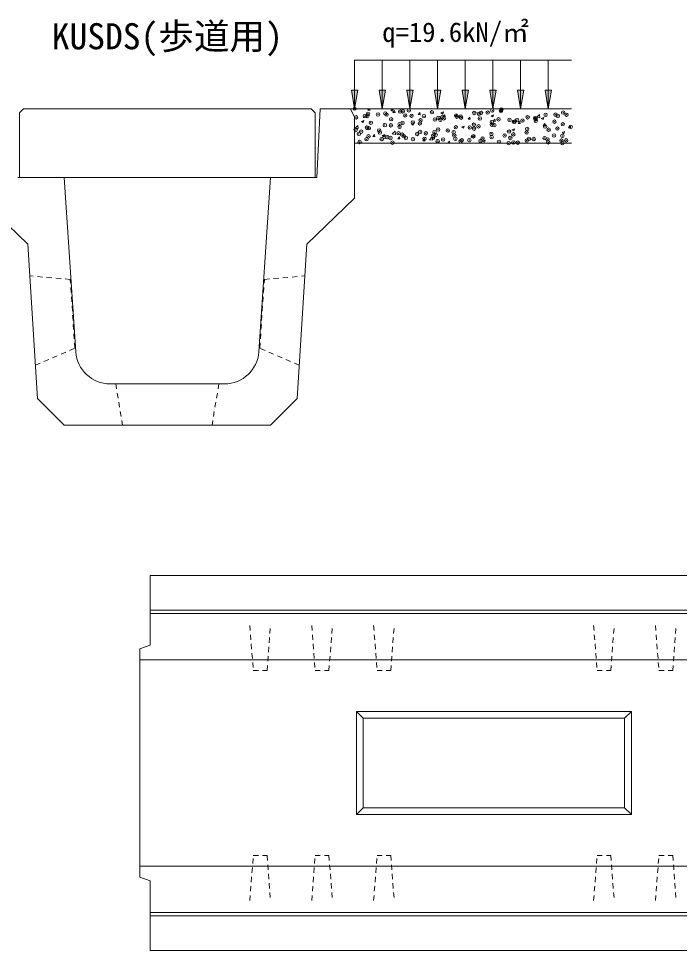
# Model space of a CAD drawing. Units: millimetres, scale not verified. Extents: x -181 to 7884, y -558 to 5422.
# Drawn here: x 1386 to 2347, y 2523 to 3879 of the extents above; entities that cross this region are included whole.
import ezdxf
from ezdxf.enums import TextEntityAlignment as Align

# ---------------------------------------------------------------- set-up
doc = ezdxf.new("R2010")
doc.units = ezdxf.units.MM
doc.header["$LTSCALE"] = 10
doc.header["$PDMODE"] = 32
doc.header["$PDSIZE"] = 5
doc.linetypes.add('USER1', pattern=[1.35, 0.75, -0.6])
for name, color, linetype, lineweight in [('0_2', 7, 'Continuous', 9), ('_0-0_', 3, 'Continuous', 20), ('寸法線', 7, 'Continuous', 9), ('本体', 2, 'Continuous', 9), ('補助線', 8, 'Continuous', 13), ('ﾊｯﾁﾝｸﾞ', 7, 'Continuous', 5)]:
    doc.layers.add(name, color=color, linetype=linetype, lineweight=lineweight)
doc.styles.add('ＭＳ ゴシック', font='')
doc.styles.get('ＭＳ ゴシック').set_extended_font_data('MS Gothic')

msp = doc.modelspace()

# ---------------------------------------------------------------- hatches: boundary and pattern name
at = {"layer": '寸法線'}
for points in [[(1870.18, 3774.41), (1879.18, 3774.41), (1874.68, 3747.41)], [(1910.41, 3774.41), (1919.41, 3774.41), (1914.91, 3747.41)], [(1950.64, 3774.41), (1959.64, 3774.41), (1955.14, 3747.41)], [(1990.87, 3774.41), (1999.87, 3774.41), (1995.37, 3747.41)], [(2031.1, 3774.41), (2040.1, 3774.41), (2035.6, 3747.41)], [(2071.33, 3774.41), (2080.33, 3774.41), (2075.83, 3747.41)], [(2111.56, 3774.41), (2120.56, 3774.41), (2116.06, 3747.41)], [(2151.8, 3774.41), (2160.8, 3774.41), (2156.3, 3747.41)]]:
    msp.add_hatch(color=256, dxfattribs=at).paths.add_polyline_path(points)

# ---------------------------------------------------------------- linework, layer by layer
at = {"layer": '0_2'}
for p, q in [((2190.29, 3818.39), (1874.68, 3818.39)), ((1874.68, 3818.39), (1874.68, 3747.41)), ((1914.91, 3818.39), (1914.91, 3747.41)), ((1955.14, 3818.39), (1955.14, 3747.41)), ((1995.37, 3818.39), (1995.37, 3747.41)), ((2035.6, 3818.39), (2035.6, 3747.41)), ((2075.83, 3818.39), (2075.83, 3747.41)), ((2116.06, 3818.39), (2116.06, 3747.41)), ((2156.3, 3818.39), (2156.3, 3747.41))]:
    msp.add_line(p, q, dxfattribs=at)
at = {"layer": '0_2', "lineweight": 20}
msp.add_line((1868.68, 3747.41), (2190.29, 3747.41), dxfattribs=at)
msp.add_line((1868.68, 3747.41), (2190.29, 3747.41), dxfattribs=at)
at = {"layer": '_0-0_', "color": 2}
for p, q in [((1393.18, 3747.41), (1387.18, 3741.41)), ((1387.18, 3741.41), (1387.18, 3647.41)), ((1393.18, 3747.41), (1811.18, 3747.41)), ((1811.18, 3747.41), (1817.18, 3741.41)), ((1817.18, 3741.41), (1817.18, 3647.41)), ((1817.18, 3647.41), (1387.18, 3647.41))]:
    msp.add_line(p, q, dxfattribs=at)
at = {"layer": '寸法線'}
for points in [[(1870.18, 3774.41), (1879.18, 3774.41), (1874.68, 3747.41)], [(1910.41, 3774.41), (1919.41, 3774.41), (1914.91, 3747.41)], [(1950.64, 3774.41), (1959.64, 3774.41), (1955.14, 3747.41)], [(1990.87, 3774.41), (1999.87, 3774.41), (1995.37, 3747.41)], [(2031.1, 3774.41), (2040.1, 3774.41), (2035.6, 3747.41)], [(2071.33, 3774.41), (2080.33, 3774.41), (2075.83, 3747.41)], [(2111.56, 3774.41), (2120.56, 3774.41), (2116.06, 3747.41)], [(2151.8, 3774.41), (2160.8, 3774.41), (2156.3, 3747.41)]]:
    msp.add_lwpolyline(points, close=True, dxfattribs=at)
at = {"layer": '本体', "lineweight": 20}
for p, q in [((1819.68, 3647.41), (1824.68, 3747.41)), ((1824.68, 3747.41), (1868.68, 3747.41)), ((1874.68, 3735.41), (1868.68, 3747.41)), ((1874.68, 3735.41), (1874.68, 3617.41)), ((1384.68, 3647.41), (1452.18, 3647.41)), ((1469.07, 3394.08), (1452.18, 3647.41)), ((1735.29, 3394.08), (1752.18, 3647.41)), ((1752.18, 3647.41), (1819.68, 3647.41)), ((1399.18, 3550.41), (1329.68, 3617.41)), ((1805.18, 3550.41), (1874.68, 3617.41)), ((1399.18, 3550.41), (1413.55, 3326.04)), ((1790.81, 3326.04), (1805.18, 3550.41)), ((1685.4, 3347.41), (1518.96, 3347.41)), ((1685.4, 3347.41), (1518.96, 3347.41)), ((1452.18, 3287.41), (1413.55, 3326.04)), ((1752.18, 3287.41), (1790.81, 3326.04)), ((1452.18, 3287.41), (1752.18, 3287.41)), ((1577.24, 3068.48), (3577.24, 3068.48)), ((1577.24, 3068.48), (1577.24, 2967.37)), ((1562.24, 2962.03), (1577.24, 2967.37)), ((1562.24, 2962.03), (1562.24, 2629.94)), ((1562.24, 2945.98), (3547.24, 2945.98)), ((1562.24, 2645.98), (3547.24, 2645.98)), ((1562.24, 2629.94), (1577.24, 2624.6)), ((1577.24, 2624.6), (1577.24, 2523.48)), ((1577.24, 2523.48), (3577.24, 2523.48))]:
    msp.add_line(p, q, dxfattribs=at)
at = {"layer": '本体', "linetype": 'USER1'}
for p, q in [((1527.18, 3347.41), (1537.18, 3287.41)), ((1677.18, 3347.41), (1667.18, 3287.41))]:
    msp.add_line(p, q, dxfattribs=at)
at = {"layer": '本体'}
for p, q in [((1577.24, 3018.48), (3577.24, 3018.48)), ((2277.24, 2870.98), (1877.24, 2870.98)), ((1877.24, 2870.98), (1887.24, 2860.98)), ((1877.24, 2870.98), (1877.24, 2720.98)), ((2267.24, 2860.98), (1887.24, 2860.98)), ((1887.24, 2860.98), (1887.24, 2730.98)), ((2267.24, 2860.98), (2277.24, 2870.98)), ((2267.24, 2730.98), (2267.24, 2860.98)), ((2277.24, 2720.98), (2277.24, 2870.98)), ((1877.24, 2720.98), (1887.24, 2730.98)), ((2267.24, 2730.98), (1887.24, 2730.98)), ((2267.24, 2730.98), (2277.24, 2720.98)), ((2277.24, 2720.98), (1877.24, 2720.98)), ((1577.24, 2573.48), (3577.24, 2573.48))]:
    msp.add_line(p, q, dxfattribs=at)
at = {"layer": '本体', "lineweight": 5}
for p, q in [((1577.24, 3013.48), (3577.24, 3013.48)), ((1577.24, 2578.48), (3577.24, 2578.48))]:
    msp.add_line(p, q, dxfattribs=at)
at = {"layer": '本体', "linetype": 'USER1'}
for points in [[(1410.45, 3374.42), (1467.71, 3399.42), (1461.04, 3499.41), (1402.12, 3504.43)], [(1793.91, 3374.42), (1736.65, 3399.42), (1743.32, 3499.41), (1802.24, 3504.43)], [(1722.24, 2996.04), (1727.24, 2930.45), (1747.24, 2930.45), (1752.24, 2996.04)], [(1812.24, 2996.04), (1817.24, 2930.45), (1837.24, 2930.45), (1842.24, 2996.04)], [(1902.24, 2996.04), (1907.24, 2930.45), (1927.24, 2930.45), (1932.24, 2996.04)], [(2222.24, 2996.04), (2227.24, 2930.45), (2247.24, 2930.45), (2252.24, 2996.04)], [(2312.24, 2996.04), (2317.24, 2930.45), (2337.24, 2930.45), (2342.24, 2996.04)], [(1722.24, 2595.93), (1727.24, 2661.52), (1747.24, 2661.52), (1752.24, 2595.93)], [(1812.24, 2595.93), (1817.24, 2661.52), (1837.24, 2661.52), (1842.24, 2595.93)], [(1902.24, 2595.93), (1907.24, 2661.52), (1927.24, 2661.52), (1932.24, 2595.93)], [(2222.24, 2595.93), (2227.24, 2661.52), (2247.24, 2661.52), (2252.24, 2595.93)], [(2312.24, 2595.93), (2317.24, 2661.52), (2337.24, 2661.52), (2342.24, 2595.93)]]:
    msp.add_lwpolyline(points, dxfattribs=at)
at = {"layer": '本体', "lineweight": 20}
for centre, start, end in [((1518.96, 3397.41), 183.81395, 270), ((1685.4, 3397.41), 270, 356.18605)]:
    msp.add_arc(centre, 50, start, end, dxfattribs=at)
at = {"layer": '補助線'}
msp.add_line((1874.68, 3697.41), (2190.29, 3697.41), dxfattribs=at)
msp.add_circle((1874.68, 3747.41), 2, dxfattribs=at)
at = {"layer": 'ﾊｯﾁﾝｸﾞ'}
for p, q in [((1893.97, 3745.4), (1895.66, 3747.41)), ((1893.97, 3745.4), (1897.01, 3745.13)), ((1896.96, 3745.13), (1896.54, 3747.41)), ((1927.14, 3745.62), (1929.67, 3743.92)), ((1927.15, 3745.64), (1930.71, 3747)), ((1929.67, 3743.92), (1930.7, 3746.99)), ((1930.41, 3742.21), (1932.86, 3745.13)), ((1930.41, 3742.21), (1933.45, 3741.95)), ((1933.4, 3741.94), (1932.81, 3745.12)), ((1966.85, 3739.03), (1969.3, 3741.94)), ((1969.84, 3738.75), (1969.25, 3741.93)), ((2000.15, 3741.55), (2002.68, 3739.85)), ((2000.16, 3741.57), (2003.71, 3742.94)), ((2002.68, 3739.85), (2003.71, 3742.92)), ((2085.31, 3743.58), (2088.99, 3747.41)), ((2085.31, 3743.6), (2089.83, 3742.9)), ((2089.82, 3742.88), (2089.3, 3747.41)), ((1884.46, 3729.24), (1886.99, 3727.53)), ((1884.47, 3729.25), (1888.03, 3730.62)), ((1886.99, 3727.53), (1888.02, 3730.6)), ((1966.85, 3739.02), (1969.88, 3738.76)), ((2003.28, 3735.84), (2005.73, 3738.76)), ((2003.28, 3735.84), (2006.32, 3735.57)), ((2006.27, 3735.56), (2005.69, 3738.75)), ((2039.72, 3732.65), (2042.17, 3735.57)), ((2039.72, 3732.65), (2042.76, 3732.38)), ((2042.71, 3732.37), (2042.12, 3735.56)), ((2073.16, 3737.5), (2076.72, 3738.87)), ((2073.16, 3737.49), (2075.68, 3735.78)), ((2075.68, 3735.78), (2076.71, 3738.85)), ((2076.16, 3729.46), (2078.61, 3732.38)), ((2076.16, 3729.46), (2079.19, 3729.2)), ((2079.15, 3729.19), (2078.56, 3732.37)), ((2112.59, 3726.27), (2115.04, 3729.19)), ((2115.58, 3726), (2115, 3729.18)), ((2139.52, 3735.19), (2144.04, 3734.49)), ((2139.53, 3735.18), (2143.49, 3739.3)), ((2144.04, 3734.47), (2143.48, 3739.3)), ((2146.16, 3733.42), (2148.69, 3731.71)), ((2146.17, 3733.43), (2149.73, 3734.8)), ((2148.69, 3731.71), (2149.72, 3734.78)), ((1875.18, 3719.34), (1879.7, 3718.64)), ((1875.19, 3719.33), (1879.14, 3723.45)), ((1879.69, 3718.62), (1879.13, 3723.45)), ((1929.4, 3710.92), (1933.36, 3715.04)), ((1933.91, 3710.21), (1933.35, 3715.04)), ((1957.47, 3725.19), (1961.03, 3726.55)), ((1957.47, 3725.17), (1959.99, 3723.47)), ((1959.99, 3723.47), (1961.02, 3726.54)), ((2030.47, 3721.1), (2033, 3719.4)), ((2030.48, 3721.12), (2034.04, 3722.48)), ((2033, 3719.4), (2034.03, 3722.47)), ((2103.48, 3717.03), (2106.01, 3715.33)), ((2103.49, 3717.05), (2107.04, 3718.41)), ((2106.01, 3715.33), (2107.04, 3718.4)), ((2112.59, 3726.27), (2115.63, 3726.01)), ((2149.03, 3723.09), (2151.48, 3726)), ((2149.03, 3723.09), (2152.07, 3722.82)), ((2152.02, 3722.81), (2151.43, 3726)), ((2176.49, 3712.98), (2180.05, 3714.35)), ((2179.01, 3711.26), (2180.04, 3714.33)), ((2185.47, 3719.9), (2187.92, 3722.82)), ((2185.47, 3719.9), (2188.5, 3719.63)), ((2188.46, 3719.62), (2187.87, 3722.81)), ((1901.02, 3707.19), (1903.47, 3710.11)), ((1901.02, 3707.19), (1904.06, 3706.92)), ((1904.01, 3706.91), (1903.42, 3710.1)), ((1914.78, 3708.79), (1917.31, 3707.08)), ((1914.79, 3708.8), (1918.35, 3710.17)), ((1917.31, 3707.08), (1918.34, 3710.15)), ((1929.4, 3710.93), (1933.91, 3710.23)), ((1937.46, 3704), (1939.91, 3706.92)), ((1937.46, 3704), (1940.5, 3703.74)), ((1940.45, 3703.73), (1939.86, 3706.91)), ((1973.9, 3700.81), (1976.34, 3703.73)), ((1973.9, 3700.81), (1976.93, 3700.55)), ((1976.89, 3700.54), (1976.3, 3703.72)), ((1983.61, 3702.52), (1988.13, 3701.82)), ((1983.62, 3702.51), (1987.57, 3706.63)), ((1988.13, 3701.81), (1987.57, 3706.63)), ((1987.79, 3704.72), (1990.32, 3703.01)), ((1987.8, 3704.73), (1991.35, 3706.1)), ((1990.32, 3703.01), (1991.35, 3706.08)), ((2010.33, 3697.63), (2012.78, 3700.54)), ((2013.31, 3697.41), (2012.74, 3700.54)), ((2060.8, 3700.66), (2064.36, 3702.03)), ((2060.8, 3700.65), (2063.32, 3698.94)), ((2063.32, 3698.94), (2064.35, 3702.01)), ((2176.49, 3712.96), (2179.01, 3711.26)), ((2010.33, 3697.63), (2012.79, 3697.41)), ((2041.01, 3697.41), (2041.79, 3698.22)), ((2041.88, 3697.41), (2041.78, 3698.22)), ((2135.93, 3697.41), (2137.37, 3697.96)), ((2137.18, 3697.41), (2137.36, 3697.95))]:
    msp.add_line(p, q, dxfattribs=at)
for p in [(1894.02, 3740.19), (1908.67, 3739.26), (1919.17, 3740.61), (1921.14, 3739.05), (1940.76, 3743.48), (1944.83, 3743.86), (1948.26, 3737.9), (1953.47, 3745.16), (1987.07, 3742.47), (2048.73, 3741.4), (2055.47, 3740.31), (2058.49, 3741.49), (2068.19, 3741.98), (2074.81, 3744.98), (2087.43, 3744.51), (2088.12, 3746.57), (2152.32, 3738.7), (2166.77, 3738.97), (2177.98, 3741.95), (2182.9, 3738.81), (1876.72, 3735.05), (1889.43, 3736.73), (1893.09, 3737.03), (1898.19, 3727.22), (1927.82, 3732.3), (1940.11, 3725.12), (1944.22, 3726.95), (1957.44, 3737.39), (1959.35, 3727.65), (1969.62, 3726.23), (1970.6, 3730.76), (1975.38, 3736.76), (1991.43, 3731.88), (1996.68, 3734.34), (1999.24, 3731.32), (2002.5, 3735.61), (2004.15, 3733.55), (2022.34, 3737.59), (2023.39, 3736.08), (2028.87, 3736.4), (2029.61, 3734.47), (2048.11, 3724.49), (2056.73, 3733.32), (2074.06, 3724.48), (2074.19, 3728.06), (2083.85, 3732.17), (2099.85, 3731.32), (2106.15, 3728.7), (2107.52, 3728.8), (2110.97, 3731.03), (2118.86, 3730.38), (2126.24, 3735.13), (2137.15, 3733.88), (2138.09, 3729.88), (2138.1, 3732.91), (2165.2, 3728.74), (2170.19, 3737.13), (2177.36, 3725.04), (1876.07, 3716.69), (1880.74, 3710.98), (1884.13, 3714.24), (1892.47, 3720.12), (1895.31, 3719.22), (1910.36, 3716.06), (1911.25, 3713.09), (1918.56, 3723.7), (1927.39, 3723.45), (1938.37, 3711.94), (1939.99, 3721.15), (1965.49, 3710.8), (1969.98, 3713.85), (1978.07, 3711.84), (1990.79, 3713.51), (1996.07, 3717.43), (2010.03, 3716.05), (2018.64, 3713.54), (2021.73, 3720.68), (2042.11, 3720.27), (2048.27, 3718.63), (2054.83, 3721.95), (2073.57, 3711.15), (2077.89, 3723.71), (2099.23, 3714.41), (2124.74, 3712.87), (2125.62, 3718.21), (2151.7, 3721.79), (2156.82, 3717.1), (2169.54, 3718.77), (2188.78, 3721.3), (1881.95, 3699.19), (1891.86, 3703.21), (1894.84, 3707.41), (1914.03, 3703.41), (1917.94, 3706.79), (1921.96, 3706.27), (1926.75, 3705.08), (1929.77, 3698.29), (1943.6, 3710.04), (1945.99, 3707.62), (1949.08, 3705.12), (1959.39, 3703.37), (1976.2, 3703.97), (1989.02, 3708.46), (1992.6, 3709.65), (1995.45, 3700.52), (2003.31, 3702.83), (2019.72, 3708.51), (2021.11, 3703.77), (2028.74, 3700.24), (2030.43, 3701.68), (2041.46, 3701.91), (2046.84, 3707.36), (2047.49, 3707.58), (2057.55, 3700.54), (2060.7, 3704.44), (2073.96, 3706.22), (2084.67, 3699.39), (2092.78, 3708.67), (2098.62, 3697.49), (2101.08, 3705.07), (2105.42, 3698.49), (2105.5, 3710.34), (2111.79, 3698.25), (2125, 3701.3), (2128.19, 3703.92), (2135.05, 3703.57), (2151.08, 3704.88), (2155.31, 3702.78), (2156.18, 3698.74), (2164.67, 3708.66), (2175.42, 3701.27), (2176.74, 3708.13), (2176.85, 3697.5), (2182.43, 3701.63)]:
    msp.add_point(p, dxfattribs=at)

# ---------------------------------------------------------------- texts
at = {"layer": '0_2', "style": 'ＭＳ ゴシック'}
msp.add_text('KUSDS(歩道用)', height=37.98, dxfattribs=at).set_placement((1602.18, 3853.04), align=Align.MIDDLE_CENTER)
msp.add_text('q=19.6kN/㎡', height=28.48, dxfattribs=at).set_placement((1914.77, 3836.22), align=Align.BOTTOM_LEFT)

doc.saveas('drawing.dxf')
